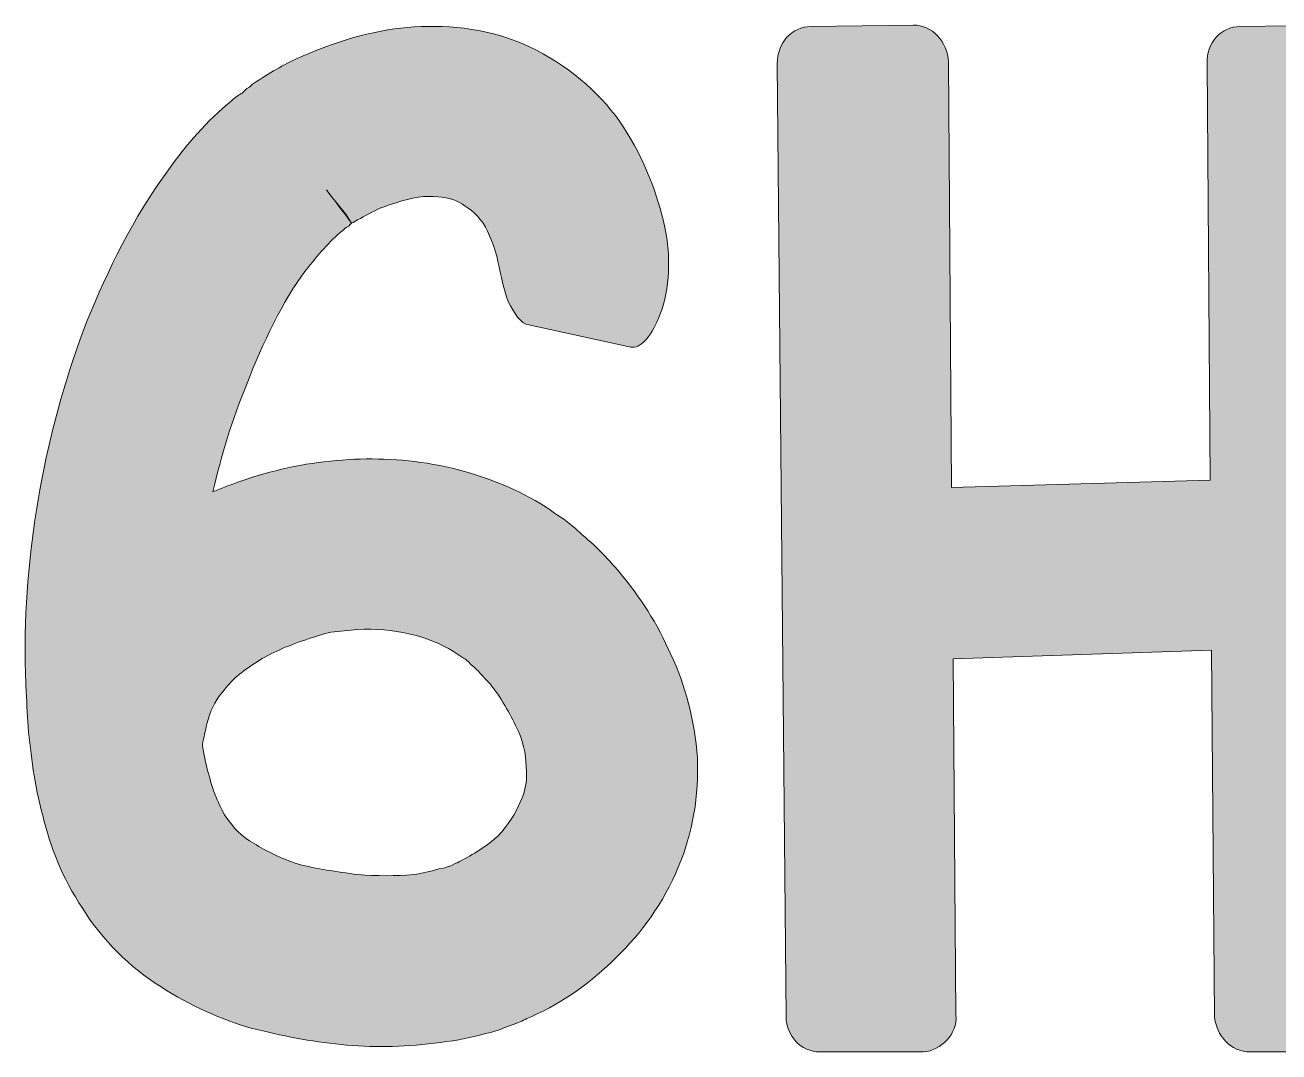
# Model space of a CAD drawing. Header units: inches. Extents: x 50 to 1029, y -849 to -231.
# Drawn here: x 390.1 to 586.3, y -561.9 to -401.2 of the extents above; entities that cross this region are included whole.
import ezdxf

# ---------------------------------------------------------------- set-up
doc = ezdxf.new("R2010")
doc.units = ezdxf.units.IN
doc.header["$MEASUREMENT"] = 0
doc.layers.add('Layer 1', color=7, linetype='Continuous')

# ---------------------------------------------------------------- blocks, each defined once
blk = doc.blocks.new('block 4')
at = {"layer": 'Layer 1', "true_color": 0x680b10}
h = blk.add_hatch(color=246, dxfattribs=at)
h.dxf.hatch_style = 2
edge = h.paths.add_edge_path()
edge.add_spline(control_points=[(495.31, -515.86), (495.54, -521.64), (494.61, -527.65), (492.3, -532.97), (489.99, -538.52), (486.52, -543.38), (482.59, -547.08), (478.66, -551.01), (474.49, -554.02), (469.4, -556.33), (468.71, -556.56), (468.02, -557.02), (467.32, -557.26), (467.32, -557.26), (465.47, -557.95), (465.47, -557.95), (464.32, -558.41), (462.93, -558.88), (461.77, -559.11), (459.23, -559.8), (456.69, -560.26), (454.14, -560.49), (449.05, -561.19), (444.2, -561.19), (439.57, -560.73), (434.72, -560.26), (430.32, -559.34), (425.47, -558.18), (420.84, -556.79), (415.98, -554.71), (411.36, -551.7), (406.5, -548.7), (402.11, -544.31), (399.1, -539.45), (395.86, -534.59), (394.01, -529.74), (392.86, -524.88), (391.47, -520.02), (391.01, -515.4), (390.55, -511), (390.31, -506.84), (390.08, -502.45), (390.08, -498.05), (390.31, -480.71), (393.55, -463.59), (399.8, -447.41), (403.03, -439.54), (406.96, -431.45), (412.51, -423.82), (415.29, -419.89), (418.53, -416.19), (422.46, -412.95), (422.92, -412.49), (423.62, -412.02), (424.08, -411.79), (424.08, -411.79), (424.77, -411.1), (424.77, -411.1), (424.77, -411.1), (425.23, -410.87), (425.23, -410.87), (425.23, -410.87), (425.7, -410.41), (425.7, -410.41), (427.32, -409.25), (428.24, -408.79), (429.4, -408.09), (431.71, -406.7), (434.02, -405.78), (436.33, -404.86), (441.19, -403), (446.28, -401.62), (452.06, -401.39), (457.84, -401.15), (464.32, -402.08), (470.1, -405.09), (475.88, -408.09), (480.51, -412.26), (483.74, -417.11), (486.98, -422.2), (489.06, -427.52), (490.22, -432.84), (491.37, -438.39), (490.68, -443.48), (489.29, -446.94), (487.91, -450.18), (486.29, -451.8), (484.9, -451.57), (484.9, -451.57), (468.94, -448.1), (468.94, -448.1), (467.55, -447.87), (466.63, -446.25), (465.7, -444.4), (465.01, -442.55), (464.55, -440.47), (464.09, -438.16), (463.62, -435.84), (462.7, -433.76), (461.77, -432.14), (460.62, -430.52), (459.23, -429.6), (458.07, -428.91), (456.69, -428.21), (455.3, -427.98), (453.22, -427.98), (451.14, -427.98), (448.82, -428.67), (446.28, -429.6), (444.89, -430.06), (443.74, -430.76), (442.58, -431.45), (441.88, -431.68), (441.42, -432.14), (441.19, -432.14), (441.19, -432.14), (440.27, -430.76), (440.27, -430.76), (440.27, -430.76), (438.18, -428.21), (438.18, -428.21), (434.72, -423.59), (441.88, -433.07), (441.19, -432.14), (441.19, -432.14), (440.96, -432.38), (440.96, -432.38), (440.96, -432.38), (440.73, -432.61), (440.73, -432.61), (440.27, -432.84), (440.03, -433.07), (439.8, -433.3), (437.72, -434.92), (435.87, -437.23), (434.02, -439.54), (430.32, -444.4), (427.32, -450.88), (424.77, -457.35), (422.46, -462.9), (420.84, -468.45), (419.45, -474.23), (421.53, -473.31), (423.62, -472.61), (425.7, -471.92), (428.01, -471.23), (430.55, -470.53), (433.1, -470.07), (435.64, -469.61), (438.18, -469.38), (440.73, -469.15), (445.59, -468.91), (450.67, -469.15), (455.99, -470.3), (461.08, -471.46), (466.17, -473.31), (470.79, -476.08), (471.95, -476.78), (473.11, -477.7), (474.26, -478.4), (475.19, -479.09), (476.34, -480.01), (477.27, -480.94), (479.81, -483.02), (481.43, -484.87), (483.05, -486.72), (486.29, -490.65), (489.06, -494.82), (491.14, -499.67), (493.46, -504.53), (494.84, -509.85), (495.31, -515.86)], knot_values=[0, 0, 0, 0, 1, 1, 1, 2, 2, 2, 3, 3, 3, 4, 4, 4, 5, 5, 5, 6, 6, 6, 7, 7, 7, 8, 8, 8, 9, 9, 9, 10, 10, 10, 11, 11, 11, 12, 12, 12, 13, 13, 13, 14, 14, 14, 15, 15, 15, 16, 16, 16, 17, 17, 17, 18, 18, 18, 19, 19, 19, 20, 20, 20, 21, 21, 21, 22, 22, 22, 23, 23, 23, 24, 24, 24, 25, 25, 25, 26, 26, 26, 27, 27, 27, 28, 28, 28, 29, 29, 29, 30, 30, 30, 31, 31, 31, 32, 32, 32, 33, 33, 33, 34, 34, 34, 35, 35, 35, 36, 36, 36, 37, 37, 37, 38, 38, 38, 39, 39, 39, 40, 40, 40, 41, 41, 41, 42, 42, 42, 43, 43, 43, 44, 44, 44, 45, 45, 45, 46, 46, 46, 47, 47, 47, 48, 48, 48, 49, 49, 49, 50, 50, 50, 51, 51, 51, 52, 52, 52, 53, 53, 53, 54, 54, 54, 55, 55, 55, 56, 56, 56, 57, 57, 57, 57], degree=3, periodic=1)
edge = h.paths.add_edge_path()
edge.add_spline(control_points=[(468.48, -517.25), (468.48, -515.17), (468.02, -513.08), (466.86, -510.77), (465.7, -508.46), (464.32, -505.92), (462.47, -503.83), (461.54, -502.91), (460.39, -501.52), (459.92, -501.29), (459.46, -500.83), (459, -500.37), (458.54, -500.13), (458.54, -500.13), (457.15, -499.21), (457.15, -499.21), (452.99, -496.67), (447.67, -495.51), (442.12, -495.74), (440.73, -495.97), (439.34, -495.97), (437.95, -496.2), (436.8, -496.43), (435.41, -496.9), (434.02, -497.36), (431.25, -498.28), (428.47, -499.44), (426.39, -500.83), (424.08, -502.22), (422.23, -503.83), (421.07, -505.45), (419.68, -507.07), (418.99, -508.69), (418.53, -510.54), (418.3, -511.7), (418.07, -512.62), (417.83, -513.78), (418.07, -515.17), (418.3, -516.79), (418.76, -518.17), (419.45, -520.95), (420.38, -523.26), (421.53, -525.11), (422.69, -526.73), (423.85, -528.12), (425.93, -529.27), (427.78, -530.43), (430.09, -531.58), (432.87, -532.51), (435.64, -533.2), (438.88, -533.67), (442.12, -534.13), (445.12, -534.36), (448.13, -534.36), (450.9, -534.13), (452.29, -533.9), (453.45, -533.67), (454.84, -533.2), (455.53, -533.2), (455.99, -532.97), (456.69, -532.74), (456.69, -532.74), (457.61, -532.28), (457.61, -532.28), (457.84, -532.28), (457.84, -532.28), (458.07, -532.05), (460.15, -531.12), (462.47, -529.5), (464.09, -528.12), (465.7, -526.27), (466.86, -524.65), (467.55, -522.8), (468.48, -520.95), (468.71, -519.1), (468.48, -517.25)], knot_values=[0, 0, 0, 0, 1, 1, 1, 2, 2, 2, 3, 3, 3, 4, 4, 4, 5, 5, 5, 6, 6, 6, 7, 7, 7, 8, 8, 8, 9, 9, 9, 10, 10, 10, 11, 11, 11, 12, 12, 12, 13, 13, 13, 14, 14, 14, 15, 15, 15, 16, 16, 16, 17, 17, 17, 18, 18, 18, 19, 19, 19, 20, 20, 20, 21, 21, 21, 22, 22, 22, 23, 23, 23, 24, 24, 24, 25, 25, 25, 25], degree=3, periodic=1)
h = blk.add_hatch(color=246, dxfattribs=at)
h.dxf.hatch_style = 2
edge = h.paths.add_edge_path()
edge.add_spline(control_points=[(601.68, -406.94), (601.68, -406.94), (603.07, -556.1), (603.07, -556.1), (603.07, -559.11), (600.76, -561.65), (597.75, -561.88), (597.75, -561.88), (581.79, -561.88), (581.79, -561.88), (578.79, -561.88), (576.48, -559.34), (576.24, -556.33), (576.24, -556.33), (575.78, -498.98), (575.78, -498.98), (575.78, -498.98), (535.31, -500.37), (535.31, -500.37), (535.31, -500.37), (535.77, -556.1), (535.77, -556.1), (536, -559.11), (533.46, -561.65), (530.69, -561.88), (530.69, -561.88), (514.5, -561.88), (514.5, -561.88), (511.49, -561.88), (509.18, -559.34), (509.18, -556.33), (509.18, -556.33), (507.79, -407.17), (507.79, -407.17), (507.79, -403.93), (510.1, -401.39), (513.11, -401.39), (513.11, -401.39), (529.07, -401.15), (529.07, -401.15), (532.07, -401.15), (534.39, -403.7), (534.62, -406.94), (534.62, -406.94), (535.08, -473.54), (535.08, -473.54), (535.08, -473.54), (575.55, -472.38), (575.55, -472.38), (575.55, -472.38), (575.09, -407.17), (575.09, -407.17), (574.86, -403.93), (577.4, -401.39), (580.17, -401.39), (580.17, -401.39), (596.36, -401.15), (596.36, -401.15), (599.37, -401.15), (601.68, -403.7), (601.68, -406.94)], knot_values=[0, 0, 0, 0, 1, 1, 1, 2, 2, 2, 3, 3, 3, 4, 4, 4, 5, 5, 5, 6, 6, 6, 7, 7, 7, 8, 8, 8, 9, 9, 9, 10, 10, 10, 11, 11, 11, 12, 12, 12, 13, 13, 13, 14, 14, 14, 15, 15, 15, 16, 16, 16, 17, 17, 17, 18, 18, 18, 19, 19, 19, 20, 20, 20, 20], degree=3, periodic=1)
at = {"layer": 'Layer 1', "lineweight": 0}
for points, knots in [([(495.31, -515.86), (495.54, -521.64), (494.61, -527.65), (492.3, -532.97), (489.99, -538.52), (486.52, -543.38), (482.59, -547.08), (478.66, -551.01), (474.49, -554.02), (469.4, -556.33), (468.71, -556.56), (468.02, -557.02), (467.32, -557.26), (467.32, -557.26), (465.47, -557.95), (465.47, -557.95), (464.32, -558.41), (462.93, -558.88), (461.77, -559.11), (459.23, -559.8), (456.69, -560.26), (454.14, -560.49), (449.05, -561.19), (444.2, -561.19), (439.57, -560.73), (434.72, -560.26), (430.32, -559.34), (425.47, -558.18), (420.84, -556.79), (415.98, -554.71), (411.36, -551.7), (406.5, -548.7), (402.11, -544.31), (399.1, -539.45), (395.86, -534.59), (394.01, -529.74), (392.86, -524.88), (391.47, -520.02), (391.01, -515.4), (390.55, -511), (390.31, -506.84), (390.08, -502.45), (390.08, -498.05), (390.31, -480.71), (393.55, -463.59), (399.8, -447.41), (403.03, -439.54), (406.96, -431.45), (412.51, -423.82), (415.29, -419.89), (418.53, -416.19), (422.46, -412.95), (422.92, -412.49), (423.62, -412.02), (424.08, -411.79), (424.08, -411.79), (424.77, -411.1), (424.77, -411.1), (424.77, -411.1), (425.23, -410.87), (425.23, -410.87), (425.23, -410.87), (425.7, -410.41), (425.7, -410.41), (427.32, -409.25), (428.24, -408.79), (429.4, -408.09), (431.71, -406.7), (434.02, -405.78), (436.33, -404.86), (441.19, -403), (446.28, -401.62), (452.06, -401.39), (457.84, -401.15), (464.32, -402.08), (470.1, -405.09), (475.88, -408.09), (480.51, -412.26), (483.74, -417.11), (486.98, -422.2), (489.06, -427.52), (490.22, -432.84), (491.37, -438.39), (490.68, -443.48), (489.29, -446.94), (487.91, -450.18), (486.29, -451.8), (484.9, -451.57), (484.9, -451.57), (468.94, -448.1), (468.94, -448.1), (467.55, -447.87), (466.63, -446.25), (465.7, -444.4), (465.01, -442.55), (464.55, -440.47), (464.09, -438.16), (463.62, -435.84), (462.7, -433.76), (461.77, -432.14), (460.62, -430.52), (459.23, -429.6), (458.07, -428.91), (456.69, -428.21), (455.3, -427.98), (453.22, -427.98), (451.14, -427.98), (448.82, -428.67), (446.28, -429.6), (444.89, -430.06), (443.74, -430.76), (442.58, -431.45), (441.88, -431.68), (441.42, -432.14), (441.19, -432.14), (441.19, -432.14), (440.27, -430.76), (440.27, -430.76), (440.27, -430.76), (438.18, -428.21), (438.18, -428.21), (434.72, -423.59), (441.88, -433.07), (441.19, -432.14), (441.19, -432.14), (440.96, -432.38), (440.96, -432.38), (440.96, -432.38), (440.73, -432.61), (440.73, -432.61), (440.27, -432.84), (440.03, -433.07), (439.8, -433.3), (437.72, -434.92), (435.87, -437.23), (434.02, -439.54), (430.32, -444.4), (427.32, -450.88), (424.77, -457.35), (422.46, -462.9), (420.84, -468.45), (419.45, -474.23), (421.53, -473.31), (423.62, -472.61), (425.7, -471.92), (428.01, -471.23), (430.55, -470.53), (433.1, -470.07), (435.64, -469.61), (438.18, -469.38), (440.73, -469.15), (445.59, -468.91), (450.67, -469.15), (455.99, -470.3), (461.08, -471.46), (466.17, -473.31), (470.79, -476.08), (471.95, -476.78), (473.11, -477.7), (474.26, -478.4), (475.19, -479.09), (476.34, -480.01), (477.27, -480.94), (479.81, -483.02), (481.43, -484.87), (483.05, -486.72), (486.29, -490.65), (489.06, -494.82), (491.14, -499.67), (493.46, -504.53), (494.84, -509.85), (495.31, -515.86)], [0, 0, 0, 0, 1, 1, 1, 2, 2, 2, 3, 3, 3, 4, 4, 4, 5, 5, 5, 6, 6, 6, 7, 7, 7, 8, 8, 8, 9, 9, 9, 10, 10, 10, 11, 11, 11, 12, 12, 12, 13, 13, 13, 14, 14, 14, 15, 15, 15, 16, 16, 16, 17, 17, 17, 18, 18, 18, 19, 19, 19, 20, 20, 20, 21, 21, 21, 22, 22, 22, 23, 23, 23, 24, 24, 24, 25, 25, 25, 26, 26, 26, 27, 27, 27, 28, 28, 28, 29, 29, 29, 30, 30, 30, 31, 31, 31, 32, 32, 32, 33, 33, 33, 34, 34, 34, 35, 35, 35, 36, 36, 36, 37, 37, 37, 38, 38, 38, 39, 39, 39, 40, 40, 40, 41, 41, 41, 42, 42, 42, 43, 43, 43, 44, 44, 44, 45, 45, 45, 46, 46, 46, 47, 47, 47, 48, 48, 48, 49, 49, 49, 50, 50, 50, 51, 51, 51, 52, 52, 52, 53, 53, 53, 54, 54, 54, 55, 55, 55, 56, 56, 56, 57, 57, 57, 57]), ([(601.68, -406.94), (601.68, -406.94), (603.07, -556.1), (603.07, -556.1), (603.07, -559.11), (600.76, -561.65), (597.75, -561.88), (597.75, -561.88), (581.79, -561.88), (581.79, -561.88), (578.79, -561.88), (576.48, -559.34), (576.24, -556.33), (576.24, -556.33), (575.78, -498.98), (575.78, -498.98), (575.78, -498.98), (535.31, -500.37), (535.31, -500.37), (535.31, -500.37), (535.77, -556.1), (535.77, -556.1), (536, -559.11), (533.46, -561.65), (530.69, -561.88), (530.69, -561.88), (514.5, -561.88), (514.5, -561.88), (511.49, -561.88), (509.18, -559.34), (509.18, -556.33), (509.18, -556.33), (507.79, -407.17), (507.79, -407.17), (507.79, -403.93), (510.1, -401.39), (513.11, -401.39), (513.11, -401.39), (529.07, -401.15), (529.07, -401.15), (532.07, -401.15), (534.39, -403.7), (534.62, -406.94), (534.62, -406.94), (535.08, -473.54), (535.08, -473.54), (535.08, -473.54), (575.55, -472.38), (575.55, -472.38), (575.55, -472.38), (575.09, -407.17), (575.09, -407.17), (574.86, -403.93), (577.4, -401.39), (580.17, -401.39), (580.17, -401.39), (596.36, -401.15), (596.36, -401.15), (599.37, -401.15), (601.68, -403.7), (601.68, -406.94)], [0, 0, 0, 0, 1, 1, 1, 2, 2, 2, 3, 3, 3, 4, 4, 4, 5, 5, 5, 6, 6, 6, 7, 7, 7, 8, 8, 8, 9, 9, 9, 10, 10, 10, 11, 11, 11, 12, 12, 12, 13, 13, 13, 14, 14, 14, 15, 15, 15, 16, 16, 16, 17, 17, 17, 18, 18, 18, 19, 19, 19, 20, 20, 20, 20]), ([(468.48, -517.25), (468.48, -515.17), (468.02, -513.08), (466.86, -510.77), (465.7, -508.46), (464.32, -505.92), (462.47, -503.83), (461.54, -502.91), (460.39, -501.52), (459.92, -501.29), (459.46, -500.83), (459, -500.37), (458.54, -500.13), (458.54, -500.13), (457.15, -499.21), (457.15, -499.21), (452.99, -496.67), (447.67, -495.51), (442.12, -495.74), (440.73, -495.97), (439.34, -495.97), (437.95, -496.2), (436.8, -496.43), (435.41, -496.9), (434.02, -497.36), (431.25, -498.28), (428.47, -499.44), (426.39, -500.83), (424.08, -502.22), (422.23, -503.83), (421.07, -505.45), (419.68, -507.07), (418.99, -508.69), (418.53, -510.54), (418.3, -511.7), (418.07, -512.62), (417.83, -513.78), (418.07, -515.17), (418.3, -516.79), (418.76, -518.17), (419.45, -520.95), (420.38, -523.26), (421.53, -525.11), (422.69, -526.73), (423.85, -528.12), (425.93, -529.27), (427.78, -530.43), (430.09, -531.58), (432.87, -532.51), (435.64, -533.2), (438.88, -533.67), (442.12, -534.13), (445.12, -534.36), (448.13, -534.36), (450.9, -534.13), (452.29, -533.9), (453.45, -533.67), (454.84, -533.2), (455.53, -533.2), (455.99, -532.97), (456.69, -532.74), (456.69, -532.74), (457.61, -532.28), (457.61, -532.28), (457.84, -532.28), (457.84, -532.28), (458.07, -532.05), (460.15, -531.12), (462.47, -529.5), (464.09, -528.12), (465.7, -526.27), (466.86, -524.65), (467.55, -522.8), (468.48, -520.95), (468.71, -519.1), (468.48, -517.25)], [0, 0, 0, 0, 1, 1, 1, 2, 2, 2, 3, 3, 3, 4, 4, 4, 5, 5, 5, 6, 6, 6, 7, 7, 7, 8, 8, 8, 9, 9, 9, 10, 10, 10, 11, 11, 11, 12, 12, 12, 13, 13, 13, 14, 14, 14, 15, 15, 15, 16, 16, 16, 17, 17, 17, 18, 18, 18, 19, 19, 19, 20, 20, 20, 21, 21, 21, 22, 22, 22, 23, 23, 23, 24, 24, 24, 25, 25, 25, 25])]:
    blk.add_open_spline(points, degree=3, knots=knots, dxfattribs=at)
blk = doc.blocks.new('block 2')
at = {"layer": 'Layer 1'}
blk.add_blockref('block 4', (0, 0), dxfattribs=at)

msp = doc.modelspace()

# ---------------------------------------------------------------- block references
at = {"layer": 'Layer 1'}
msp.add_blockref('block 2', (0, 0), dxfattribs=at)

doc.saveas('drawing.dxf')
